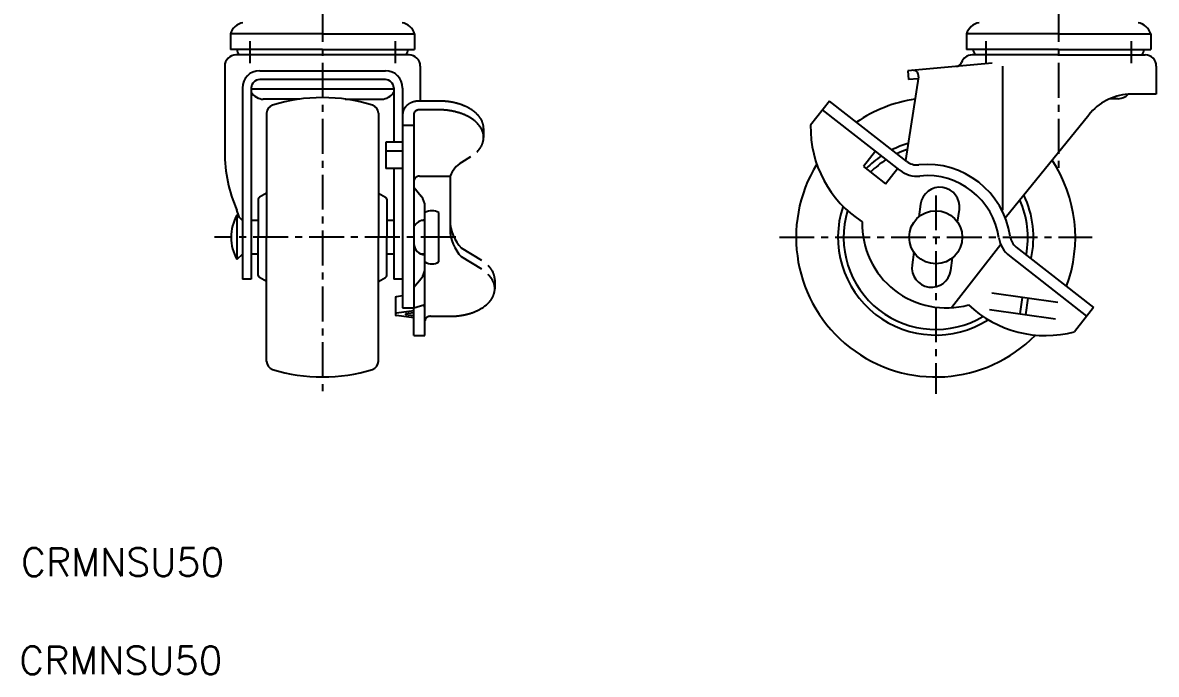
# Model space of a CAD drawing. Extents: x 0 to 206, y 5 to 244.
# Drawn here: x 0 to 202.9, y 4.7 to 121.3 of the extents above; entities that cross this region are included whole.
import ezdxf

# ---------------------------------------------------------------- set-up
doc = ezdxf.new("R2010")
doc.units = 0
doc.header["$LTSCALE"] = 5
doc.linetypes.add('CENTER', pattern=[2, 1.25, -0.25, 0.25, -0.25])
doc.layers.get('0').update_dxf_attribs({"linetype": 'CONTINUOUS'})
doc.layers.add('CENTER', color=1, linetype='CENTER')
doc.styles.get("Standard").update_dxf_attribs({"font": 'txt.shx'})

msp = doc.modelspace()

# ---------------------------------------------------------------- linework, layer by layer
at = {"color": 7, "linetype": 'CONTINUOUS'}
for p, q in [((53.648864, 119.327996), (37.148864, 119.327996)), ((37.148864, 119.327996), (37.148864, 116.527996)), ((53.648864, 119.327996), (70.148864, 119.327996)), ((70.148864, 119.327996), (70.148864, 116.527996)), ((185.449821, 119.327996), (168.949821, 119.327996)), ((168.949821, 119.327996), (168.949821, 116.527996)), ((185.449821, 119.327996), (201.949821, 119.327996)), ((201.949821, 119.327996), (201.949821, 116.527996)), ((53.648864, 116.527996), (37.148864, 116.527996)), ((53.648864, 116.527996), (70.148864, 116.527996)), ((185.449821, 116.527996), (168.949821, 116.527996)), ((185.449821, 116.527996), (201.949821, 116.527996)), ((69.148864, 115.565496), (38.148864, 115.565496)), ((173.570111, 114.057208), (158.449821, 112.734354)), ((185.449821, 115.565496), (169.949821, 115.565496)), ((185.449821, 115.565496), (200.949821, 115.565496)), ((36.148864, 113.565496), (36.148864, 98.175615)), ((42.398864, 112.734354), (64.898864, 112.734354)), ((71.148864, 113.565496), (71.148864, 107.305421)), ((160.355721, 111.656195), (158.013169, 96.690711)), ((158.449821, 112.734354), (158.58927, 111.140442)), ((175.433459, 113.565496), (175.433459, 87.771027)), ((202.949821, 113.565496), (202.949821, 108.565496)), ((39.298864, 109.634354), (39.298864, 75.425496)), ((40.898864, 109.640442), (40.898864, 75.425496)), ((64.898864, 111.140442), (42.398864, 111.140442)), ((66.398864, 109.640442), (66.398864, 99.917483)), ((67.998864, 109.634354), (67.998864, 70.289528)), ((160.298396, 111.289971), (158.58927, 111.140442)), ((66.398864, 109.447996), (40.898864, 109.447996)), ((41.113485, 108.565496), (40.898864, 108.565496)), ((49.57787, 107.647996), (43.048864, 107.647996)), ((57.719858, 107.647996), (64.248864, 107.647996)), ((66.398864, 108.565496), (66.184244, 108.565496)), ((196.132111, 107.729468), (194.630435, 107.729468)), ((202.949821, 108.565496), (198.633135, 108.565496)), ((74.498864, 107.305421), (70.998864, 107.305421)), ((74.498864, 105.729399), (70.998864, 105.729399)), ((144.426959, 107.305421), (141.040821, 102.971362)), ((157.025304, 94.924479), (143.195636, 105.729399)), ((158.256627, 96.5005), (144.426959, 107.305421)), ((43.648864, 105.128437), (43.648864, 82.925496)), ((63.648864, 105.128437), (63.648864, 82.925496)), ((69.998864, 104.941389), (69.998864, 70.289528)), ((175.896257, 86.377947), (190.861676, 104.8587)), ((67.998864, 102.971362), (69.998864, 102.971362)), ((82.498864, 102.380129), (82.498864, 100.804107)), ((64.998864, 99.917483), (64.998864, 95.263154)), ((67.998864, 99.917483), (64.998864, 99.917483)), ((67.998864, 98.341462), (64.998864, 98.341462)), ((152.651765, 98.341462), (150.49695, 95.583424)), ((80.155718, 97.3214), (78.549117, 96.332277)), ((150.49695, 95.583424), (154.437004, 92.505117)), ((67.998864, 95.263154), (64.998864, 95.263154)), ((66.398864, 95.263154), (66.398864, 75.425496)), ((70.998864, 93.864532), (76.498864, 93.864532)), ((76.498864, 93.890282), (76.498864, 84.364543)), ((76.498864, 93.890282), (76.498864, 84.364543)), ((154.437004, 92.505117), (156.591819, 95.263154)), ((69.998864, 91.87197), (71.311793, 90.282562)), ((42.148864, 89.75118), (42.148864, 82.925496)), ((43.648864, 90.848146), (42.348864, 90.09759)), ((63.648864, 90.848146), (64.948864, 90.09759)), ((65.148864, 89.75118), (65.148864, 82.925496)), ((71.998864, 65.338386), (71.998864, 88.37197)), ((74.498864, 78.510432), (74.498864, 87.340559)), ((160.749334, 88.859076), (160.43081, 86.592658)), ((167.362686, 85.618446), (167.681211, 87.884864)), ((38.298864, 86.925496), (38.298864, 78.925496)), ((39.298864, 85.925496), (38.298864, 86.925496)), ((42.148864, 85.925496), (40.898864, 85.925496)), ((66.398864, 85.925496), (65.148864, 85.925496)), ((71.798864, 85.925496), (71.441328, 85.925496)), ((42.148864, 76.099812), (42.148864, 82.925496)), ((43.648864, 60.722555), (43.648864, 82.925496)), ((63.648864, 60.722555), (63.648864, 82.925496)), ((65.148864, 76.099812), (65.148864, 82.925496)), ((175.110909, 81.608316), (166.293608, 70.322685)), ((39.298864, 79.925496), (38.298864, 78.925496)), ((42.148864, 79.925496), (40.898864, 79.925496)), ((66.398864, 79.925496), (65.148864, 79.925496)), ((71.798864, 79.925496), (71.374362, 79.925496)), ((82.155718, 78.773731), (78.549117, 80.994177)), ((82.155718, 77.19771), (78.549117, 79.418156)), ((159.536955, 80.232546), (159.21843, 77.966127)), ((166.150307, 76.991916), (166.468831, 79.258334)), ((176.646613, 79.594632), (190.476281, 68.789711)), ((177.877936, 81.170653), (191.707604, 70.365732)), ((40.898864, 75.425496), (39.298864, 75.425496)), ((43.648864, 75.002846), (42.348864, 75.753401)), ((63.648864, 75.002846), (64.948864, 75.753401)), ((67.998864, 75.425496), (66.398864, 75.425496)), ((67.998864, 75.425496), (66.398864, 75.425496)), ((69.998864, 73.979021), (71.311793, 75.56843)), ((84.498864, 75.291024), (84.498864, 73.715003)), ((66.698864, 72.097668), (66.698864, 69.126864)), ((67.998864, 72.45227), (66.871367, 72.295769)), ((185.315842, 71.268893), (173.521749, 72.926444)), ((178.923661, 72.167255), (178.506142, 69.196451)), ((179.913929, 72.028082), (179.49641, 69.057278)), ((69.998864, 69.759074), (66.871367, 69.324965)), ((67.998864, 70.289528), (69.998864, 70.289528)), ((69.998864, 69.404657), (68.498864, 69.196451)), ((68.498864, 69.196451), (68.498864, 69.057278)), ((69.998864, 68.849072), (68.498864, 69.057278)), ((69.998864, 70.213545), (69.898243, 70.289528)), ((69.998864, 70.322685), (71.768864, 70.840311)), ((69.998864, 65.338386), (69.998864, 70.213545)), ((184.898322, 68.298088), (173.10423, 69.95564)), ((191.707604, 70.365732), (188.321466, 66.031673)), ((69.998864, 68.494654), (66.871367, 68.928764)), ((72.998864, 68.789711), (76.498864, 68.789711)), ((69.998864, 65.338386), (71.998864, 65.338386))]:
    msp.add_line(p, q, dxfattribs=at)
for points in [[(70.9989, 107.305, 0), (70.962, 107.305, 0), (70.9252, 107.305, 0), (70.8884, 107.304, 0), (70.8517, 107.303, 0), (70.8149, 107.301, 0), (70.7782, 107.299, 0), (70.7415, 107.297, 0), (70.7048, 107.294, 0), (70.6682, 107.291, 0), (70.6316, 107.288, 0), (70.5951, 107.284, 0), (70.5587, 107.28, 0), (70.5223, 107.275, 0), (70.486, 107.271, 0), (70.4497, 107.265, 0), (70.4136, 107.26, 0), (70.3775, 107.254, 0), (70.3416, 107.248, 0), (70.3057, 107.241, 0), (70.2699, 107.235, 0), (70.2343, 107.227, 0), (70.1987, 107.22, 0), (70.1633, 107.212, 0), (70.128, 107.204, 0), (70.0928, 107.195, 0), (70.0578, 107.186, 0), (70.0229, 107.177, 0), (69.9882, 107.167, 0), (69.9536, 107.157, 0), (69.9192, 107.147, 0), (69.8849, 107.136, 0), (69.8508, 107.125, 0), (69.8169, 107.114, 0), (69.7831, 107.103, 0), (69.7496, 107.091, 0), (69.7162, 107.078, 0), (69.683, 107.066, 0), (69.65, 107.053, 0), (69.6172, 107.04, 0), (69.5847, 107.026, 0), (69.5523, 107.012, 0), (69.5202, 106.998, 0), (69.4882, 106.984, 0), (69.4566, 106.969, 0), (69.4251, 106.954, 0), (69.3939, 106.939, 0), (69.3629, 106.923, 0), (69.3322, 106.907, 0), (69.3017, 106.891, 0), (69.2714, 106.874, 0), (69.2415, 106.857, 0), (69.2118, 106.84, 0), (69.1823, 106.823, 0), (69.1532, 106.805, 0), (69.1243, 106.787, 0), (69.0957, 106.769, 0), (69.0674, 106.75, 0), (69.0393, 106.731, 0), (69.0116, 106.712, 0), (68.9842, 106.693, 0), (68.9571, 106.673, 0), (68.9302, 106.654, 0), (68.9037, 106.633, 0), (68.8775, 106.613, 0), (68.8517, 106.592, 0), (68.8261, 106.571, 0), (68.8009, 106.55, 0), (68.776, 106.529, 0), (68.7515, 106.507, 0), (68.7272, 106.486, 0), (68.7034, 106.463, 0), (68.6798, 106.441, 0), (68.6567, 106.419, 0), (68.6338, 106.396, 0), (68.6114, 106.373, 0), (68.5892, 106.35, 0), (68.5675, 106.326, 0), (68.5461, 106.303, 0), (68.5251, 106.279, 0), (68.5045, 106.255, 0), (68.4842, 106.231, 0), (68.4643, 106.206, 0), (68.4448, 106.182, 0), (68.4257, 106.157, 0), (68.4069, 106.132, 0), (68.3886, 106.107, 0), (68.3707, 106.081, 0), (68.3531, 106.056, 0), (68.3359, 106.03, 0), (68.3192, 106.004, 0), (68.3028, 105.978, 0), (68.2869, 105.952, 0), (68.2714, 105.926, 0), (68.2562, 105.899, 0), (68.2415, 105.873, 0), (68.2272, 105.846, 0), (68.2133, 105.819, 0), (68.1999, 105.792, 0), (68.1868, 105.765, 0), (68.1742, 105.738, 0), (68.162, 105.71, 0), (68.1503, 105.683, 0), (68.1389, 105.655, 0), (68.128, 105.628, 0), (68.1176, 105.6, 0), (68.1075, 105.572, 0), (68.0979, 105.544, 0), (68.0888, 105.516, 0), (68.08, 105.488, 0), (68.0718, 105.459, 0), (68.0639, 105.431, 0), (68.0565, 105.403, 0), (68.0495, 105.374, 0), (68.043, 105.346, 0), (68.037, 105.317, 0), (68.0313, 105.288, 0), (68.0262, 105.26, 0), (68.0214, 105.231, 0), (68.0171, 105.202, 0), (68.0133, 105.173, 0), (68.0099, 105.144, 0), (68.007, 105.115, 0), (68.0045, 105.086, 0), (68.0025, 105.057, 0), (68.0009, 105.028, 0), (67.9998, 104.999, 0), (67.9991, 104.97, 0), (67.9989, 104.941, 0)], [(70.9989, 105.729, 0), (70.9866, 105.729, 0), (70.9743, 105.729, 0), (70.9621, 105.729, 0), (70.9498, 105.728, 0), (70.9375, 105.728, 0), (70.9253, 105.727, 0), (70.9131, 105.726, 0), (70.9008, 105.726, 0), (70.8886, 105.725, 0), (70.8765, 105.723, 0), (70.8643, 105.722, 0), (70.8521, 105.721, 0), (70.84, 105.719, 0), (70.8279, 105.718, 0), (70.8158, 105.716, 0), (70.8038, 105.714, 0), (70.7918, 105.712, 0), (70.7798, 105.71, 0), (70.7678, 105.708, 0), (70.7559, 105.706, 0), (70.744, 105.703, 0), (70.7322, 105.701, 0), (70.7203, 105.698, 0), (70.7086, 105.695, 0), (70.6969, 105.693, 0), (70.6852, 105.69, 0), (70.6736, 105.687, 0), (70.662, 105.683, 0), (70.6504, 105.68, 0), (70.639, 105.677, 0), (70.6275, 105.673, 0), (70.6162, 105.669, 0), (70.6049, 105.666, 0), (70.5936, 105.662, 0), (70.5824, 105.658, 0), (70.5713, 105.654, 0), (70.5602, 105.65, 0), (70.5493, 105.645, 0), (70.5383, 105.641, 0), (70.5275, 105.636, 0), (70.5167, 105.632, 0), (70.506, 105.627, 0), (70.4953, 105.622, 0), (70.4848, 105.617, 0), (70.4743, 105.612, 0), (70.4639, 105.607, 0), (70.4535, 105.602, 0), (70.4433, 105.597, 0), (70.4331, 105.591, 0), (70.4231, 105.586, 0), (70.4131, 105.58, 0), (70.4032, 105.574, 0), (70.3934, 105.569, 0), (70.3836, 105.563, 0), (70.374, 105.557, 0), (70.3645, 105.551, 0), (70.355, 105.544, 0), (70.3457, 105.538, 0), (70.3364, 105.532, 0), (70.3273, 105.525, 0), (70.3183, 105.519, 0), (70.3093, 105.512, 0), (70.3005, 105.505, 0), (70.2918, 105.499, 0), (70.2831, 105.492, 0), (70.2746, 105.485, 0), (70.2662, 105.478, 0), (70.2579, 105.471, 0), (70.2497, 105.463, 0), (70.2417, 105.456, 0), (70.2337, 105.449, 0), (70.2259, 105.441, 0), (70.2181, 105.434, 0), (70.2105, 105.426, 0), (70.203, 105.419, 0), (70.1957, 105.411, 0), (70.1884, 105.403, 0), (70.1813, 105.395, 0), (70.1743, 105.387, 0), (70.1674, 105.379, 0), (70.1606, 105.371, 0), (70.154, 105.363, 0), (70.1475, 105.355, 0), (70.1411, 105.347, 0), (70.1349, 105.338, 0), (70.1288, 105.33, 0), (70.1228, 105.321, 0), (70.1169, 105.313, 0), (70.1112, 105.304, 0), (70.1056, 105.296, 0), (70.1002, 105.287, 0), (70.0949, 105.278, 0), (70.0897, 105.27, 0), (70.0847, 105.261, 0), (70.0798, 105.252, 0), (70.075, 105.243, 0), (70.0704, 105.234, 0), (70.0659, 105.225, 0), (70.0615, 105.216, 0), (70.0573, 105.207, 0), (70.0533, 105.198, 0), (70.0493, 105.189, 0), (70.0456, 105.179, 0), (70.0419, 105.17, 0), (70.0384, 105.161, 0), (70.0351, 105.152, 0), (70.0319, 105.142, 0), (70.0288, 105.133, 0), (70.0259, 105.123, 0), (70.0232, 105.114, 0), (70.0205, 105.105, 0), (70.0181, 105.095, 0), (70.0158, 105.086, 0), (70.0136, 105.076, 0), (70.0116, 105.067, 0), (70.0097, 105.057, 0), (70.008, 105.047, 0), (70.0064, 105.038, 0), (70.005, 105.028, 0), (70.0037, 105.019, 0), (70.0026, 105.009, 0), (70.0016, 104.999, 0), (70.0007, 104.99, 0), (70.0001, 104.98, 0), (69.9995, 104.97, 0), (69.9992, 104.961, 0), (69.9989, 104.951, 0), (69.9989, 104.941, 0)], [(82.4989, 102.38, 0), (82.4983, 102.441, 0), (82.4965, 102.501, 0), (82.4934, 102.561, 0), (82.4892, 102.622, 0), (82.4838, 102.682, 0), (82.4772, 102.742, 0), (82.4694, 102.803, 0), (82.4603, 102.863, 0), (82.4501, 102.923, 0), (82.4387, 102.983, 0), (82.4261, 103.043, 0), (82.4123, 103.103, 0), (82.3973, 103.163, 0), (82.3811, 103.222, 0), (82.3637, 103.282, 0), (82.3451, 103.341, 0), (82.3254, 103.4, 0), (82.3045, 103.459, 0), (82.2824, 103.518, 0), (82.2591, 103.577, 0), (82.2347, 103.635, 0), (82.2091, 103.694, 0), (82.1823, 103.752, 0), (82.1544, 103.81, 0), (82.1253, 103.868, 0), (82.0951, 103.925, 0), (82.0637, 103.982, 0), (82.0312, 104.039, 0), (81.9976, 104.096, 0), (81.9628, 104.153, 0), (81.9269, 104.209, 0), (81.8899, 104.265, 0), (81.8518, 104.321, 0), (81.8125, 104.376, 0), (81.7722, 104.431, 0), (81.7308, 104.486, 0), (81.6883, 104.54, 0), (81.6447, 104.595, 0), (81.6, 104.648, 0), (81.5542, 104.702, 0), (81.5074, 104.755, 0), (81.4596, 104.808, 0), (81.4106, 104.86, 0), (81.3607, 104.912, 0), (81.3097, 104.964, 0), (81.2577, 105.015, 0), (81.2047, 105.066, 0), (81.1506, 105.116, 0), (81.0956, 105.167, 0), (81.0395, 105.216, 0), (80.9825, 105.265, 0), (80.9245, 105.314, 0), (80.8656, 105.362, 0), (80.8056, 105.41, 0), (80.7448, 105.458, 0), (80.6829, 105.505, 0), (80.6202, 105.551, 0), (80.5565, 105.597, 0), (80.492, 105.643, 0), (80.4265, 105.688, 0), (80.3601, 105.732, 0), (80.2928, 105.776, 0), (80.2247, 105.82, 0), (80.1557, 105.863, 0), (80.0859, 105.905, 0), (80.0152, 105.947, 0), (79.9437, 105.989, 0), (79.8713, 106.03, 0), (79.7982, 106.07, 0), (79.7242, 106.11, 0), (79.6495, 106.149, 0), (79.574, 106.187, 0), (79.4977, 106.225, 0), (79.4207, 106.263, 0), (79.343, 106.3, 0), (79.2645, 106.336, 0), (79.1852, 106.372, 0), (79.1053, 106.407, 0), (79.0247, 106.441, 0), (78.9434, 106.475, 0), (78.8615, 106.509, 0), (78.7788, 106.541, 0), (78.6956, 106.573, 0), (78.6117, 106.605, 0), (78.5272, 106.635, 0), (78.442, 106.666, 0), (78.3563, 106.695, 0), (78.27, 106.724, 0), (78.1832, 106.752, 0), (78.0958, 106.78, 0), (78.0078, 106.806, 0), (77.9193, 106.833, 0), (77.8303, 106.858, 0), (77.7408, 106.883, 0), (77.6508, 106.907, 0), (77.5603, 106.931, 0), (77.4694, 106.953, 0), (77.378, 106.975, 0), (77.2862, 106.997, 0), (77.194, 107.018, 0), (77.1013, 107.038, 0), (77.0083, 107.057, 0), (76.9149, 107.075, 0), (76.8211, 107.093, 0), (76.727, 107.111, 0), (76.6326, 107.127, 0), (76.5378, 107.143, 0), (76.4427, 107.158, 0), (76.3473, 107.172, 0), (76.2517, 107.186, 0), (76.1558, 107.199, 0), (76.0596, 107.211, 0), (75.9632, 107.222, 0), (75.8666, 107.233, 0), (75.7697, 107.243, 0), (75.6727, 107.252, 0), (75.5755, 107.261, 0), (75.4781, 107.268, 0), (75.3806, 107.275, 0), (75.283, 107.282, 0), (75.1852, 107.287, 0), (75.0874, 107.292, 0), (74.9894, 107.296, 0), (74.8914, 107.299, 0), (74.7933, 107.302, 0), (74.6952, 107.304, 0), (74.597, 107.305, 0), (74.4989, 107.305, 0)], [(81.3113, 98.2219, 0), (81.3799, 98.2918, 0), (81.4466, 98.3624, 0), (81.5114, 98.4337, 0), (81.5743, 98.5056, 0), (81.6352, 98.5782, 0), (81.6942, 98.6513, 0), (81.7512, 98.7251, 0), (81.8062, 98.7994, 0), (81.8592, 98.8743, 0), (81.9102, 98.9497, 0), (81.9591, 99.0256, 0), (82.006, 99.102, 0), (82.0508, 99.1789, 0), (82.0935, 99.2562, 0), (82.1342, 99.334, 0), (82.1727, 99.4121, 0), (82.2092, 99.4907, 0), (82.2435, 99.5696, 0), (82.2757, 99.6488, 0), (82.3057, 99.7283, 0), (82.3336, 99.8082, 0), (82.3594, 99.8883, 0), (82.3829, 99.9687, 0), (82.4044, 100.049, 0), (82.4236, 100.13, 0), (82.4407, 100.211, 0), (82.4555, 100.292, 0), (82.4682, 100.374, 0), (82.4787, 100.455, 0), (82.487, 100.537, 0), (82.4932, 100.618, 0), (82.4971, 100.7, 0), (82.4988, 100.781, 0), (82.4983, 100.863, 0), (82.4956, 100.945, 0), (82.4907, 101.026, 0), (82.4836, 101.108, 0), (82.4743, 101.189, 0), (82.4629, 101.271, 0), (82.4492, 101.352, 0), (82.4334, 101.433, 0), (82.4153, 101.514, 0), (82.3951, 101.595, 0), (82.3727, 101.675, 0), (82.3482, 101.756, 0), (82.3215, 101.836, 0), (82.2926, 101.915, 0), (82.2616, 101.995, 0), (82.2285, 102.074, 0), (82.1932, 102.152, 0), (82.1559, 102.231, 0), (82.1164, 102.309, 0), (82.0748, 102.386, 0), (82.0311, 102.464, 0), (81.9854, 102.54, 0), (81.9376, 102.616, 0), (81.8878, 102.692, 0), (81.8359, 102.767, 0), (81.782, 102.842, 0), (81.7262, 102.916, 0), (81.6683, 102.989, 0), (81.6084, 103.062, 0), (81.5466, 103.135, 0), (81.4829, 103.206, 0), (81.4172, 103.277, 0), (81.3497, 103.348, 0), (81.2802, 103.417, 0), (81.2089, 103.486, 0), (81.1357, 103.554, 0), (81.0608, 103.621, 0), (80.984, 103.688, 0), (80.9054, 103.754, 0), (80.8251, 103.819, 0), (80.743, 103.883, 0), (80.6592, 103.946, 0), (80.5737, 104.009, 0), (80.4866, 104.07, 0), (80.3978, 104.131, 0), (80.3074, 104.191, 0), (80.2153, 104.25, 0), (80.1217, 104.308, 0), (80.0266, 104.365, 0), (79.93, 104.42, 0), (79.8318, 104.475, 0), (79.7322, 104.529, 0), (79.6311, 104.582, 0), (79.5287, 104.634, 0), (79.4248, 104.685, 0), (79.3196, 104.735, 0), (79.2131, 104.783, 0), (79.1052, 104.831, 0), (78.9961, 104.877, 0), (78.8858, 104.923, 0), (78.7743, 104.967, 0), (78.6616, 105.01, 0), (78.5477, 105.052, 0), (78.4327, 105.093, 0), (78.3167, 105.132, 0), (78.1996, 105.171, 0), (78.0815, 105.208, 0), (77.9623, 105.244, 0), (77.8423, 105.279, 0), (77.7213, 105.312, 0), (77.5994, 105.344, 0), (77.4767, 105.375, 0), (77.3532, 105.405, 0), (77.2289, 105.434, 0), (77.1038, 105.461, 0), (76.978, 105.487, 0), (76.8515, 105.512, 0), (76.7244, 105.535, 0), (76.5967, 105.557, 0), (76.4684, 105.578, 0), (76.3395, 105.597, 0), (76.2102, 105.615, 0), (76.0804, 105.632, 0), (75.9501, 105.648, 0), (75.8194, 105.662, 0), (75.6884, 105.675, 0), (75.5571, 105.686, 0), (75.4254, 105.696, 0), (75.2935, 105.705, 0), (75.1614, 105.712, 0), (75.0291, 105.719, 0), (74.8967, 105.723, 0), (74.7641, 105.727, 0), (74.6315, 105.729, 0), (74.4989, 105.729, 0)], [(70.9989, 93.8645, 0), (70.9866, 93.8645, 0), (70.9743, 93.8642, 0), (70.9621, 93.8639, 0), (70.9498, 93.8633, 0), (70.9375, 93.8627, 0), (70.9253, 93.8618, 0), (70.9131, 93.8608, 0), (70.9008, 93.8597, 0), (70.8886, 93.8584, 0), (70.8765, 93.857, 0), (70.8643, 93.8554, 0), (70.8521, 93.8537, 0), (70.84, 93.8518, 0), (70.8279, 93.8498, 0), (70.8158, 93.8476, 0), (70.8038, 93.8453, 0), (70.7918, 93.8428, 0), (70.7798, 93.8402, 0), (70.7678, 93.8375, 0), (70.7559, 93.8346, 0), (70.744, 93.8315, 0), (70.7322, 93.8283, 0), (70.7203, 93.825, 0), (70.7086, 93.8215, 0), (70.6969, 93.8178, 0), (70.6852, 93.8141, 0), (70.6736, 93.8101, 0), (70.662, 93.8061, 0), (70.6504, 93.8019, 0), (70.639, 93.7975, 0), (70.6275, 93.793, 0), (70.6162, 93.7884, 0), (70.6049, 93.7836, 0), (70.5936, 93.7787, 0), (70.5824, 93.7737, 0), (70.5713, 93.7685, 0), (70.5602, 93.7632, 0), (70.5493, 93.7578, 0), (70.5383, 93.7522, 0), (70.5275, 93.7465, 0), (70.5167, 93.7406, 0), (70.506, 93.7346, 0), (70.4953, 93.7285, 0), (70.4848, 93.7223, 0), (70.4743, 93.7159, 0), (70.4639, 93.7094, 0), (70.4535, 93.7028, 0), (70.4433, 93.696, 0), (70.4331, 93.6891, 0), (70.4231, 93.6821, 0), (70.4131, 93.675, 0), (70.4032, 93.6677, 0), (70.3934, 93.6604, 0), (70.3836, 93.6529, 0), (70.374, 93.6453, 0), (70.3645, 93.6375, 0), (70.355, 93.6297, 0), (70.3457, 93.6217, 0), (70.3364, 93.6137, 0), (70.3273, 93.6055, 0), (70.3183, 93.5972, 0), (70.3093, 93.5888, 0), (70.3005, 93.5803, 0), (70.2918, 93.5716, 0), (70.2831, 93.5629, 0), (70.2746, 93.5541, 0), (70.2662, 93.5451, 0), (70.2579, 93.5361, 0), (70.2497, 93.5269, 0), (70.2417, 93.5177, 0), (70.2337, 93.5084, 0), (70.2259, 93.4989, 0), (70.2181, 93.4894, 0), (70.2105, 93.4798, 0), (70.203, 93.47, 0), (70.1957, 93.4602, 0), (70.1884, 93.4503, 0), (70.1813, 93.4403, 0), (70.1743, 93.4303, 0), (70.1674, 93.4201, 0), (70.1606, 93.4099, 0), (70.154, 93.3995, 0), (70.1475, 93.3891, 0), (70.1411, 93.3786, 0), (70.1349, 93.3681, 0), (70.1288, 93.3574, 0), (70.1228, 93.3467, 0), (70.1169, 93.3359, 0), (70.1112, 93.3251, 0), (70.1056, 93.3141, 0), (70.1002, 93.3031, 0), (70.0949, 93.2921, 0), (70.0897, 93.281, 0), (70.0847, 93.2698, 0), (70.0798, 93.2585, 0), (70.075, 93.2472, 0), (70.0704, 93.2358, 0), (70.0659, 93.2244, 0), (70.0615, 93.213, 0), (70.0573, 93.2014, 0), (70.0533, 93.1898, 0), (70.0493, 93.1782, 0), (70.0456, 93.1665, 0), (70.0419, 93.1548, 0), (70.0384, 93.1431, 0), (70.0351, 93.1312, 0), (70.0319, 93.1194, 0), (70.0288, 93.1075, 0), (70.0259, 93.0956, 0), (70.0232, 93.0836, 0), (70.0205, 93.0716, 0), (70.0181, 93.0596, 0), (70.0158, 93.0476, 0), (70.0136, 93.0355, 0), (70.0116, 93.0234, 0), (70.0097, 93.0113, 0), (70.008, 92.9991, 0), (70.0064, 92.9869, 0), (70.005, 92.9748, 0), (70.0037, 92.9625, 0), (70.0026, 92.9503, 0), (70.0016, 92.9381, 0), (70.0007, 92.9259, 0), (70.0001, 92.9136, 0), (69.9995, 92.9013, 0), (69.9992, 92.8891, 0), (69.9989, 92.8768, 0), (69.9989, 92.8645, 0)], [(84.4989, 75.291, 0), (84.4988, 75.3123, 0), (84.4986, 75.3335, 0), (84.4982, 75.3547, 0), (84.4977, 75.376, 0), (84.497, 75.3972, 0), (84.4962, 75.4184, 0), (84.4952, 75.4396, 0), (84.4941, 75.4609, 0), (84.4928, 75.4821, 0), (84.4914, 75.5033, 0), (84.4899, 75.5245, 0), (84.4882, 75.5457, 0), (84.4863, 75.5669, 0), (84.4843, 75.5881, 0), (84.4821, 75.6093, 0), (84.4798, 75.6305, 0), (84.4774, 75.6517, 0), (84.4748, 75.6729, 0), (84.472, 75.694, 0), (84.4691, 75.7152, 0), (84.4661, 75.7363, 0), (84.4629, 75.7575, 0), (84.4596, 75.7786, 0), (84.4561, 75.7997, 0), (84.4524, 75.8209, 0), (84.4487, 75.842, 0), (84.4447, 75.8631, 0), (84.4406, 75.8842, 0), (84.4364, 75.9052, 0), (84.432, 75.9263, 0), (84.4275, 75.9473, 0), (84.4228, 75.9684, 0), (84.418, 75.9894, 0), (84.4131, 76.0104, 0), (84.408, 76.0314, 0), (84.4027, 76.0524, 0), (84.3973, 76.0734, 0), (84.3917, 76.0943, 0), (84.386, 76.1153, 0), (84.3802, 76.1362, 0), (84.3742, 76.1571, 0), (84.3681, 76.178, 0), (84.3618, 76.1989, 0), (84.3554, 76.2198, 0), (84.3488, 76.2406, 0), (84.3421, 76.2614, 0), (84.3352, 76.2822, 0), (84.3282, 76.303, 0), (84.321, 76.3238, 0), (84.3137, 76.3446, 0), (84.3063, 76.3653, 0), (84.2987, 76.386, 0), (84.2909, 76.4067, 0), (84.283, 76.4274, 0), (84.275, 76.448, 0), (84.2668, 76.4687, 0), (84.2585, 76.4893, 0), (84.25, 76.5098, 0), (84.2414, 76.5304, 0), (84.2327, 76.5509, 0), (84.2238, 76.5715, 0), (84.2148, 76.592, 0), (84.2056, 76.6124, 0), (84.1962, 76.6329, 0), (84.1868, 76.6533, 0), (84.1772, 76.6737, 0), (84.1674, 76.694, 0), (84.1575, 76.7144, 0), (84.1475, 76.7347, 0), (84.1373, 76.755, 0), (84.127, 76.7753, 0), (84.1165, 76.7955, 0), (84.1059, 76.8157, 0), (84.0952, 76.8359, 0), (84.0843, 76.856, 0), (84.0732, 76.8761, 0), (84.0621, 76.8962, 0), (84.0508, 76.9163, 0), (84.0393, 76.9363, 0), (84.0277, 76.9563, 0), (84.016, 76.9763, 0), (84.0041, 76.9962, 0), (83.9921, 77.0161, 0), (83.9799, 77.036, 0), (83.9677, 77.0558, 0), (83.9552, 77.0757, 0), (83.9427, 77.0954, 0), (83.93, 77.1152, 0), (83.9171, 77.1349, 0), (83.9041, 77.1546, 0), (83.891, 77.1742, 0), (83.8778, 77.1938, 0), (83.8644, 77.2134, 0), (83.8508, 77.2329, 0), (83.8372, 77.2524, 0), (83.8234, 77.2719, 0), (83.8094, 77.2913, 0), (83.7954, 77.3107, 0), (83.7811, 77.33, 0), (83.7668, 77.3493, 0), (83.7523, 77.3686, 0), (83.7377, 77.3878, 0), (83.7229, 77.407, 0), (83.7081, 77.4262, 0), (83.693, 77.4453, 0), (83.6779, 77.4644, 0), (83.6626, 77.4834, 0), (83.6472, 77.5024, 0), (83.6316, 77.5214, 0), (83.6159, 77.5403, 0), (83.6001, 77.5591, 0), (83.5842, 77.578, 0), (83.5681, 77.5967, 0), (83.5519, 77.6155, 0), (83.5355, 77.6342, 0), (83.5191, 77.6528, 0), (83.5025, 77.6715, 0), (83.4857, 77.69, 0), (83.4689, 77.7086, 0), (83.4519, 77.727, 0), (83.4347, 77.7455, 0), (83.4175, 77.7638, 0), (83.4001, 77.7822, 0), (83.3826, 77.8005, 0), (83.365, 77.8187, 0), (83.3472, 77.8369, 0), (83.3293, 77.8551, 0), (83.3113, 77.8732, 0)], [(76.4989, 68.7897, 0), (76.6315, 68.7904, 0), (76.7641, 68.7924, 0), (76.8967, 68.7958, 0), (77.0291, 68.8005, 0), (77.1614, 68.8066, 0), (77.2935, 68.8141, 0), (77.4254, 68.8229, 0), (77.5571, 68.833, 0), (77.6884, 68.8445, 0), (77.8194, 68.8573, 0), (77.9501, 68.8714, 0), (78.0804, 68.8869, 0), (78.2102, 68.9037, 0), (78.3395, 68.9219, 0), (78.4684, 68.9413, 0), (78.5967, 68.9621, 0), (78.7244, 68.9841, 0), (78.8515, 69.0075, 0), (78.978, 69.0322, 0), (79.1038, 69.0581, 0), (79.2289, 69.0854, 0), (79.3532, 69.1139, 0), (79.4767, 69.1436, 0), (79.5994, 69.1747, 0), (79.7213, 69.207, 0), (79.8423, 69.2405, 0), (79.9623, 69.2752, 0), (80.0815, 69.3112, 0), (80.1996, 69.3484, 0), (80.3167, 69.3868, 0), (80.4327, 69.4263, 0), (80.5477, 69.4671, 0), (80.6616, 69.509, 0), (80.7743, 69.5521, 0), (80.8858, 69.5963, 0), (80.9961, 69.6417, 0), (81.1052, 69.6881, 0), (81.2131, 69.7357, 0), (81.3196, 69.7844, 0), (81.4248, 69.8341, 0), (81.5287, 69.885, 0), (81.6311, 69.9368, 0), (81.7322, 69.9898, 0), (81.8318, 70.0437, 0), (81.93, 70.0986, 0), (82.0266, 70.1546, 0), (82.1217, 70.2115, 0), (82.2153, 70.2694, 0), (82.3074, 70.3282, 0), (82.3978, 70.388, 0), (82.4866, 70.4487, 0), (82.5737, 70.5103, 0), (82.6592, 70.5727, 0), (82.743, 70.636, 0), (82.8251, 70.7002, 0), (82.9054, 70.7652, 0), (82.984, 70.831, 0), (83.0608, 70.8976, 0), (83.1357, 70.965, 0), (83.2089, 71.0331, 0), (83.2802, 71.102, 0), (83.3497, 71.1716, 0), (83.4172, 71.2419, 0), (83.4829, 71.3129, 0), (83.5466, 71.3845, 0), (83.6084, 71.4568, 0), (83.6683, 71.5297, 0), (83.7262, 71.6032, 0), (83.782, 71.6772, 0), (83.8359, 71.7519, 0), (83.8878, 71.827, 0), (83.9376, 71.9027, 0), (83.9854, 71.9789, 0), (84.0311, 72.0556, 0), (84.0748, 72.1327, 0), (84.1164, 72.2103, 0), (84.1559, 72.2883, 0), (84.1932, 72.3666, 0), (84.2285, 72.4454, 0), (84.2616, 72.5245, 0), (84.2926, 72.6039, 0), (84.3215, 72.6836, 0), (84.3482, 72.7636, 0), (84.3727, 72.8439, 0), (84.3951, 72.9244, 0), (84.4153, 73.0051, 0), (84.4334, 73.086, 0), (84.4492, 73.1671, 0), (84.4629, 73.2483, 0), (84.4743, 73.3297, 0), (84.4836, 73.4112, 0), (84.4907, 73.4927, 0), (84.4956, 73.5744, 0), (84.4983, 73.656, 0), (84.4988, 73.7377, 0), (84.4971, 73.8194, 0), (84.4932, 73.901, 0), (84.487, 73.9826, 0), (84.4787, 74.0641, 0), (84.4682, 74.1455, 0), (84.4555, 74.2268, 0), (84.4407, 74.308, 0), (84.4236, 74.389, 0), (84.4044, 74.4698, 0), (84.3829, 74.5504, 0), (84.3594, 74.6308, 0), (84.3336, 74.7109, 0), (84.3057, 74.7908, 0), (84.2757, 74.8703, 0), (84.2435, 74.9496, 0), (84.2092, 75.0285, 0), (84.1727, 75.107, 0), (84.1342, 75.1851, 0), (84.0935, 75.2629, 0), (84.0508, 75.3402, 0), (84.006, 75.4171, 0), (83.9591, 75.4935, 0), (83.9102, 75.5694, 0), (83.8592, 75.6448, 0), (83.8062, 75.7197, 0), (83.7512, 75.794, 0), (83.6942, 75.8678, 0), (83.6352, 75.9409, 0), (83.5743, 76.0135, 0), (83.5114, 76.0854, 0), (83.4466, 76.1567, 0), (83.3799, 76.2273, 0), (83.3113, 76.2972, 0)], [(72.9989, 68.7897, 0), (72.9866, 68.7897, 0), (72.9743, 68.7895, 0), (72.9621, 68.7892, 0), (72.9498, 68.7888, 0), (72.9375, 68.7882, 0), (72.9253, 68.7876, 0), (72.9131, 68.7868, 0), (72.9008, 68.7859, 0), (72.8886, 68.7849, 0), (72.8765, 68.7838, 0), (72.8643, 68.7825, 0), (72.8521, 68.7812, 0), (72.84, 68.7797, 0), (72.8279, 68.7781, 0), (72.8158, 68.7764, 0), (72.8038, 68.7746, 0), (72.7918, 68.7726, 0), (72.7798, 68.7706, 0), (72.7678, 68.7684, 0), (72.7559, 68.7661, 0), (72.744, 68.7637, 0), (72.7322, 68.7612, 0), (72.7203, 68.7585, 0), (72.7086, 68.7558, 0), (72.6969, 68.7529, 0), (72.6852, 68.7499, 0), (72.6736, 68.7468, 0), (72.662, 68.7436, 0), (72.6504, 68.7403, 0), (72.639, 68.7369, 0), (72.6275, 68.7334, 0), (72.6162, 68.7297, 0), (72.6049, 68.726, 0), (72.5936, 68.7221, 0), (72.5824, 68.7181, 0), (72.5713, 68.7141, 0), (72.5602, 68.7099, 0), (72.5493, 68.7056, 0), (72.5383, 68.7012, 0), (72.5275, 68.6967, 0), (72.5167, 68.6921, 0), (72.506, 68.6873, 0), (72.4953, 68.6825, 0), (72.4848, 68.6776, 0), (72.4743, 68.6726, 0), (72.4639, 68.6675, 0), (72.4535, 68.6622, 0), (72.4433, 68.6569, 0), (72.4331, 68.6515, 0), (72.4231, 68.646, 0), (72.4131, 68.6403, 0), (72.4032, 68.6346, 0), (72.3934, 68.6288, 0), (72.3836, 68.6229, 0), (72.374, 68.6169, 0), (72.3645, 68.6108, 0), (72.355, 68.6047, 0), (72.3457, 68.5984, 0), (72.3364, 68.592, 0), (72.3273, 68.5856, 0), (72.3183, 68.579, 0), (72.3093, 68.5724, 0), (72.3005, 68.5657, 0), (72.2918, 68.5589, 0), (72.2831, 68.552, 0), (72.2746, 68.5451, 0), (72.2662, 68.538, 0), (72.2579, 68.5309, 0), (72.2497, 68.5237, 0), (72.2417, 68.5164, 0), (72.2337, 68.509, 0), (72.2259, 68.5016, 0), (72.2181, 68.4941, 0), (72.2105, 68.4865, 0), (72.203, 68.4788, 0), (72.1957, 68.4711, 0), (72.1884, 68.4633, 0), (72.1813, 68.4554, 0), (72.1743, 68.4475, 0), (72.1674, 68.4395, 0), (72.1606, 68.4314, 0), (72.154, 68.4233, 0), (72.1475, 68.4151, 0), (72.1411, 68.4068, 0), (72.1349, 68.3985, 0), (72.1288, 68.3901, 0), (72.1228, 68.3817, 0), (72.1169, 68.3732, 0), (72.1112, 68.3646, 0), (72.1056, 68.356, 0), (72.1002, 68.3473, 0), (72.0949, 68.3386, 0), (72.0897, 68.3299, 0), (72.0847, 68.321, 0), (72.0798, 68.3122, 0), (72.075, 68.3033, 0), (72.0704, 68.2943, 0), (72.0659, 68.2853, 0), (72.0615, 68.2763, 0), (72.0573, 68.2672, 0), (72.0533, 68.258, 0), (72.0493, 68.2489, 0), (72.0456, 68.2397, 0), (72.0419, 68.2304, 0), (72.0384, 68.2212, 0), (72.0351, 68.2119, 0), (72.0319, 68.2025, 0), (72.0288, 68.1932, 0), (72.0259, 68.1838, 0), (72.0232, 68.1744, 0), (72.0205, 68.1649, 0), (72.0181, 68.1554, 0), (72.0158, 68.1459, 0), (72.0136, 68.1364, 0), (72.0116, 68.1269, 0), (72.0097, 68.1173, 0), (72.008, 68.1078, 0), (72.0064, 68.0982, 0), (72.005, 68.0886, 0), (72.0037, 68.0789, 0), (72.0026, 68.0693, 0), (72.0016, 68.0597, 0), (72.0007, 68.05, 0), (72.0001, 68.0404, 0), (71.9995, 68.0307, 0), (71.9992, 68.021, 0), (71.9989, 68.0114, 0), (71.9989, 68.0017, 0)]]:
    msp.add_polyline3d(points, dxfattribs=at)
msp.add_circle((163.449821, 82.925496), 4.75, dxfattribs=at)
msp.add_circle((163.449821, 82.925496), 4.75, dxfattribs=at)
for centre, radius, start, end in [((39.997933, 118.388418), 3, 101.518811, 161.748267), ((67.299795, 118.388418), 3, 18.251733, 78.481189), ((171.79889, 118.388418), 3, 101.518811, 161.748267), ((199.100752, 118.388418), 3, 18.251733, 78.481189), ((40.648864, 116.946746), 2.38125, 190.128302, 215.454235), ((66.648864, 116.946746), 2.38125, 324.545765, 349.871698), ((172.449821, 116.946746), 2.38125, 190.128302, 215.454235), ((198.449821, 116.946746), 2.38125, 324.545765, 349.871698), ((38.148864, 113.565496), 2, 90, 180), ((69.148864, 113.565496), 2, 0, 90), ((167.097363, 114.494735), 1, 275, 341.956047), ((169.949821, 113.565496), 2, 90, 161.956047), ((200.949821, 113.565496), 2, 0, 90), ((42.398864, 109.634354), 3.1, 90, 180), ((64.898864, 109.634354), 3.1, 0, 90), ((159.367751, 111.810842), 1, 351.103663, 95), ((42.398864, 109.640442), 1.5, 90, 180), ((64.898864, 109.640442), 1.5, 0, 90), ((43.048864, 110.147996), 2.5, 210.683417, 270), ((53.648864, 77.925496), 30, 72.647739, 107.352261), ((64.248864, 110.147996), 2.5, 270, 329.316583), ((163.449821, 82.925496), 25, 98.561266, 124.542397), ((198.633135, 98.565496), 10, 94.24984, 141), ((196.049821, 110.227996), 2.5, 272.050394, 317.468268), ((198.633135, 98.565496), 10, 90, 94.24984), ((45.148864, 105.128437), 1.5, 107.352261, 180), ((62.148864, 105.128437), 1.5, 0, 72.647739), ((161.036931, 102.576907), 20, 178.869898, 237.539161), ((163.449821, 82.925496), 17.5, 106.480596, 116.623066), ((62.287999, 98.175615), 26.139134, 180, 203.456106), ((163.449821, 82.925496), 17.5, 123.682301, 135.437572), ((163.449821, 82.925496), 16.5, 108.139355, 114.964308), ((81.201983, 92.023308), 5.060131, 121.619006, 158.348652), ((163.449821, 82.925496), 25, 148.445108, 315.554892), ((163.449821, 82.925496), 16.5, 122.528779, 135.037937), ((160.103611, 98.864532), 3, 232, 275.761742), ((161.910667, 80.955469), 15, 8.238258, 95.761742), ((163.449821, 82.925496), 25, 339.457603, 33.542397), ((160.103611, 98.864532), 5, 232, 275.761742), ((161.910667, 80.955469), 13, 8.238258, 95.761742), ((164.215273, 88.37197), 3.5, 352, 172), ((42.548864, 89.75118), 0.4, 120, 180), ((64.748864, 89.75118), 0.4, 0, 60), ((64.748864, 89.75118), 0.4, 0, 60), ((68.998864, 88.37197), 3, 0, 39.558367), ((163.449821, 82.925496), 16.5, 349.035692, 23.964308), ((163.449821, 82.925496), 17.5, 347.376934, 25.623066), ((27.378015, 83.014644), 11.92085, 16.614541, 23.515492), ((73.248864, 85.175496), 2.5, 60, 120), ((163.449821, 82.925496), 17.5, 161.507234, 302.492766), ((163.449821, 82.925496), 16.5, 163.143732, 300.856268), ((45.798864, 82.925496), 8.5, 151.927513, 208.072487), ((71.998864, 83.734705), 2.260622, 90, 152.216156), ((71.798864, 86.125496), 0.2, 270, 319.197161), ((83.490755, 85.940565), 6.991891, 180, 225.027517), ((165.296805, 85.289528), 15, 178.425278, 285.574722), ((83.490755, 84.364543), 6.991891, 180, 225.027517), ((71.998864, 81.825511), 2.000015, 180.224895, 270), ((179.724921, 83.534685), 5, 188.238258, 232), ((179.724921, 83.534685), 3, 188.238258, 232), ((71.798864, 79.725496), 0.2, 30.05986, 90), ((68.998864, 77.479021), 3, 320.441633, 0), ((73.248864, 80.675496), 2.5, 240, 300), ((162.684368, 77.479021), 3.5, 172, 352), ((42.548864, 76.099812), 0.4, 180, 240), ((64.748864, 76.099812), 0.4, 300, 0), ((64.748864, 76.099812), 0.4, 300, 0), ((66.898864, 72.097668), 0.2, 97.902397, 180), ((66.898864, 69.126864), 0.2, 97.902397, 262.097603), ((71.029872, 70.213545), 0.968992, 0, 40.302513), ((183.101232, 85.338386), 20, 226.460839, 285.130102), ((45.148864, 60.722555), 1.5, 180, 252.647739), ((53.648864, 87.925496), 30, 252.647739, 287.352261), ((62.148864, 60.722555), 1.5, 287.352261, 0)]:
    msp.add_arc(centre, radius, start, end, dxfattribs=at)
at = {"layer": 'CENTER', "color": 1, "linetype": 'CENTER'}
for p, q in [((53.648864, 164.127996), (53.648864, 54.925496)), ((185.449821, 164.127996), (185.449821, 95.175615)), ((40.648864, 118.027996), (40.648864, 114.065496)), ((66.648864, 118.027996), (66.648864, 114.065496)), ((172.449821, 118.027996), (172.449821, 114.065496)), ((198.449821, 118.027996), (198.449821, 114.065496)), ((163.449821, 90.425496), (163.449821, 54.925496)), ((77.498864, 82.925496), (34.298864, 82.925496)), ((135.449821, 82.925496), (191.449821, 82.925496))]:
    msp.add_line(p, q, dxfattribs=at)

# ---------------------------------------------------------------- texts
for p in [(-0.355242, 22.309465), (-0.681127, 4.716343)]:
    msp.add_text('CRMNSU50', height=5).set_placement(p)

doc.saveas('drawing.dxf')
